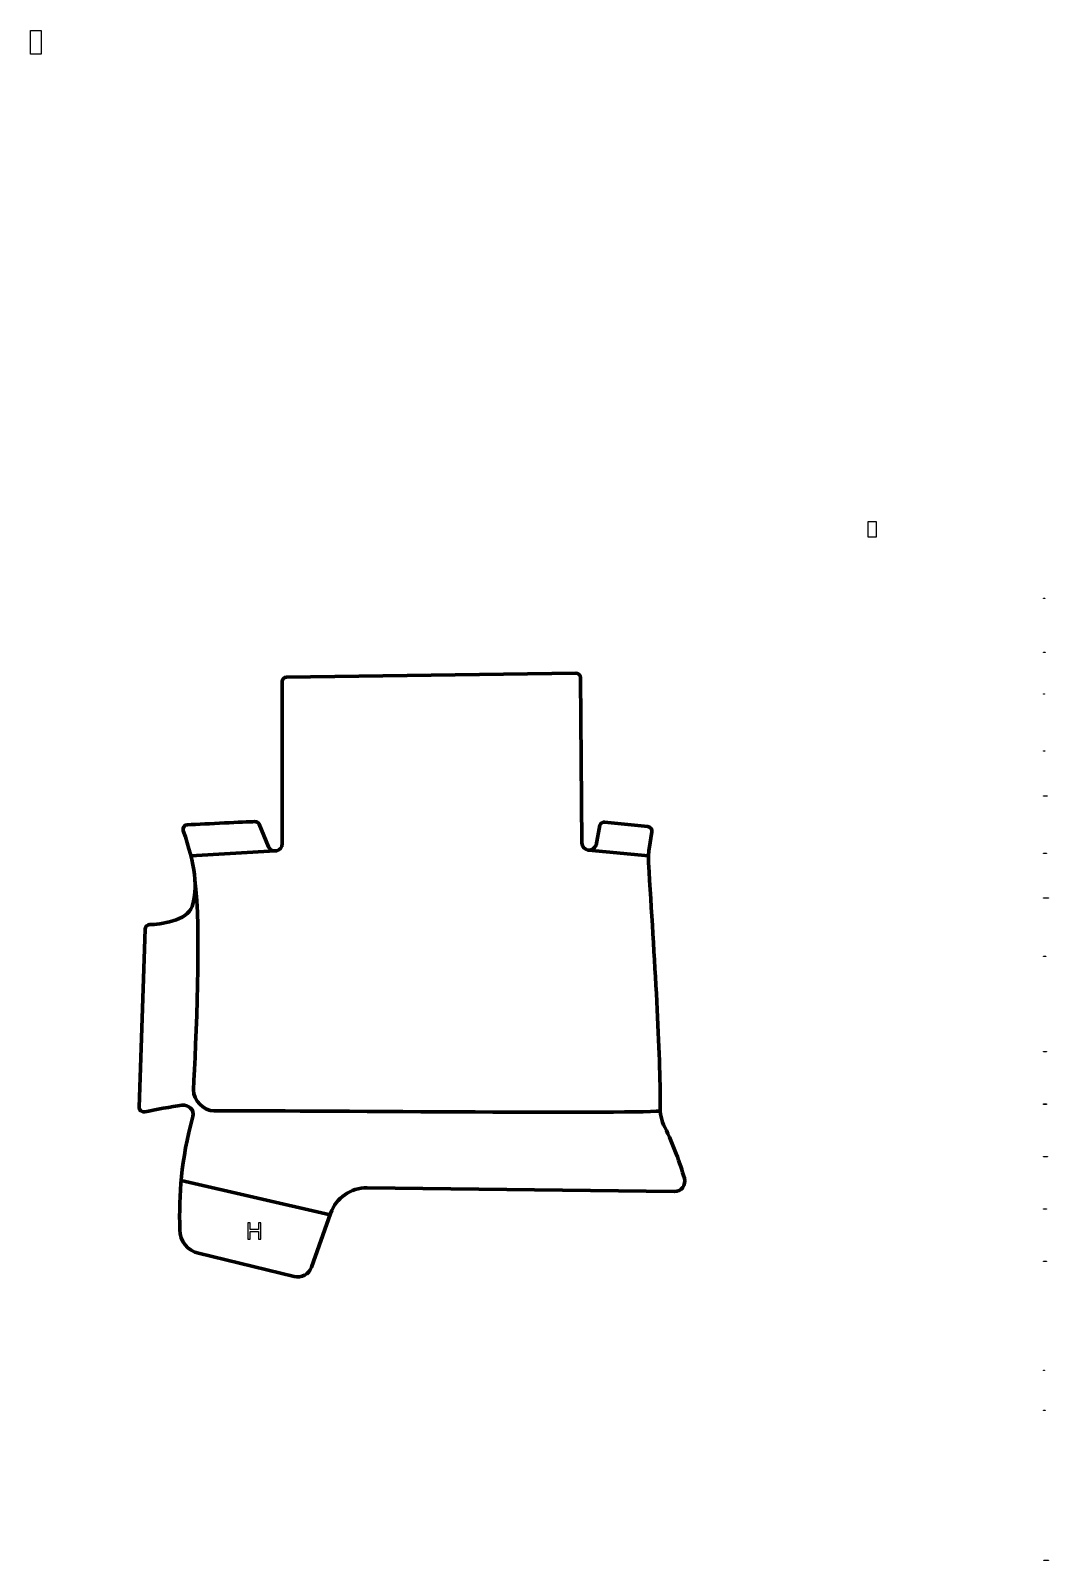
# Model space of a CAD drawing. Header units: millimetres. Extents: x -746 to 377, y -99 to 1588.
import ezdxf

# ---------------------------------------------------------------- set-up
doc = ezdxf.new("R2010")
doc.units = ezdxf.units.MM
doc.header["$MEASUREMENT"] = 0
doc.header["$XCLIPFRAME"] = 0
doc.layers.add('layer 1', color=7, linetype='Continuous', plot=False)
doc.layers.add('layer 2', color=7, linetype='Continuous')
doc.layers.add('layer 3', color=7, linetype='Continuous')
picture_1 = doc.add_image_def('image1.png', size_in_pixel=(45983, 89630))
picture_2 = doc.add_image_def('image2.png', size_in_pixel=(16160, 2324))
picture_3 = doc.add_image_def('image3.png', size_in_pixel=(15853, 2324))
picture_4 = doc.add_image_def('image4.png', size_in_pixel=(21947, 2324))
picture_5 = doc.add_image_def('image5.png', size_in_pixel=(16400, 2354))
picture_6 = doc.add_image_def('image6.png', size_in_pixel=(16659, 2354))
picture_7 = doc.add_image_def('image7.png', size_in_pixel=(11915, 1719))
picture_8 = doc.add_image_def('image8.png', size_in_pixel=(27768, 2395))
picture_9 = doc.add_image_def('image9.png', size_in_pixel=(16157, 1851))
picture_10 = doc.add_image_def('image10.png', size_in_pixel=(21444, 2382))
picture_11 = doc.add_image_def('image11.png', size_in_pixel=(7948, 1879))
picture_12 = doc.add_image_def('image12.png', size_in_pixel=(5230, 2367))
picture_13 = doc.add_image_def('image13.png', size_in_pixel=(9087, 1374))
picture_14 = doc.add_image_def('image14.png', size_in_pixel=(6372, 1851))
picture_15 = doc.add_image_def('image15.png', size_in_pixel=(5551, 1374))
picture_16 = doc.add_image_def('image16.png', size_in_pixel=(10464, 1889))
picture_17 = doc.add_image_def('image17.png', size_in_pixel=(26991, 2311))
picture_18 = doc.add_image_def('image18.png', size_in_pixel=(60864, 135253))

msp = doc.modelspace()

# ---------------------------------------------------------------- linework, layer by layer
at = {"layer": 'layer 1', "color": 142}
msp.add_open_spline([(-505.9, 255), (-505.9, 255), (-505.9, 273.2), (-505.9, 273.2), (-505.9, 273.2), (-503.5, 273.2), (-503.5, 273.2), (-503.5, 273.2), (-503.5, 265.7), (-503.5, 265.7), (-503.5, 265.7), (-494.1, 265.7), (-494.1, 265.7), (-494.1, 265.7), (-494.1, 273.2), (-494.1, 273.2), (-494.1, 273.2), (-491.7, 273.2), (-491.7, 273.2), (-491.7, 273.2), (-491.7, 255), (-491.7, 255), (-491.7, 255), (-494.1, 255), (-494.1, 255), (-494.1, 255), (-494.1, 263.6), (-494.1, 263.6), (-494.1, 263.6), (-503.5, 263.6), (-503.5, 263.6), (-503.5, 263.6), (-503.5, 255), (-503.5, 255), (-503.5, 255), (-505.9, 255), (-505.9, 255)], degree=3, knots=[0, 0, 0, 0, 0.083333, 0.083333, 0.083333, 0.166667, 0.166667, 0.166667, 0.25, 0.25, 0.25, 0.333333, 0.333333, 0.333333, 0.416667, 0.416667, 0.416667, 0.5, 0.5, 0.5, 0.583333, 0.583333, 0.583333, 0.666667, 0.666667, 0.666667, 0.75, 0.75, 0.75, 0.833333, 0.833333, 0.833333, 0.916667, 0.916667, 0.916667, 1, 1, 1, 1], dxfattribs=at)
at = {"layer": 'layer 2', "color": 12, "lineweight": 200}
msp.add_open_spline([(-625.8, 400.5), (-625.8, 400.5), (-619.3, 597.1), (-619.3, 597.1), (-619.2, 599.8), (-617.1, 601.9), (-614.5, 602), (-602.9, 602.5), (-573.2, 605.6), (-567.5, 622.2), (-560.7, 641.8), (-564.5, 668.5), (-577.2, 705.6), (-578.3, 708.8), (-576.1, 712.1), (-572.7, 712.2), (-550.8, 713.3), (-510.5, 715.2), (-498.5, 715.7), (-496.4, 715.8), (-494.4, 714.6), (-493.6, 712.7), (-493.6, 712.7), (-483.1, 687.7), (-483.1, 687.7), (-479.2, 680.2), (-467.9, 683), (-468, 691.4), (-468, 691.4), (-468.3, 870.1), (-468.3, 870.1), (-468.3, 872.8), (-466.1, 875), (-463.3, 875.1), (-463.3, 875.1), (-144.2, 879.3), (-144.2, 879.3), (-141.4, 879.4), (-139.2, 877.1), (-139.1, 874.4), (-139.1, 874.4), (-137.6, 692.1), (-137.6, 692.1), (-137.5, 683.1), (-124.9, 681.1), (-122, 689.7), (-122, 689.7), (-117.7, 711.7), (-117.7, 711.7), (-117, 713.9), (-114.8, 715.3), (-112.5, 715.1), (-112.5, 715.1), (-64.8, 710.1), (-64.8, 710.1), (-61.9, 709.8), (-59.9, 707.1), (-60.3, 704.3), (-60.3, 704.3), (-63.3, 685.7), (-63.3, 685.7), (-64.2, 680.6), (-64.4, 675.4), (-64.1, 670.2), (-57.6, 565.6), (-50.4, 456.1), (-51.4, 402), (-51.6, 393.8), (-49.8, 385.8), (-46.2, 378.5), (-36.5, 358.8), (-29.4, 339), (-24.5, 322.2), (-22.4, 314.8), (-27.9, 307.5), (-35.6, 307.6), (-35.6, 307.6), (-374.4, 311.7), (-374.4, 311.7), (-392.5, 311.8), (-408.7, 300.5), (-414.8, 283.5), (-414.8, 283.5), (-435.9, 224), (-435.9, 224), (-438.7, 216.3), (-446.9, 211.8), (-454.8, 213.8), (-454.8, 213.8), (-560.3, 239.4), (-560.3, 239.4), (-572.3, 242.3), (-580.9, 252.9), (-581.1, 265.3), (-581.9, 304.9), (-580, 341.3), (-566.6, 390.4), (-564.6, 397.8), (-571.2, 403.6), (-578.9, 402.7), (-589.4, 401.3), (-609.5, 397.8), (-619.5, 395.5), (-622.8, 394.8), (-626, 397.1), (-625.8, 400.5)], degree=3, knots=[0, 0, 0, 0, 0.028571, 0.028571, 0.028571, 0.057143, 0.057143, 0.057143, 0.085714, 0.085714, 0.085714, 0.114286, 0.114286, 0.114286, 0.142857, 0.142857, 0.142857, 0.171429, 0.171429, 0.171429, 0.2, 0.2, 0.2, 0.228571, 0.228571, 0.228571, 0.257143, 0.257143, 0.257143, 0.285714, 0.285714, 0.285714, 0.314286, 0.314286, 0.314286, 0.342857, 0.342857, 0.342857, 0.371429, 0.371429, 0.371429, 0.4, 0.4, 0.4, 0.428571, 0.428571, 0.428571, 0.457143, 0.457143, 0.457143, 0.485714, 0.485714, 0.485714, 0.514286, 0.514286, 0.514286, 0.542857, 0.542857, 0.542857, 0.571429, 0.571429, 0.571429, 0.6, 0.6, 0.6, 0.628571, 0.628571, 0.628571, 0.657143, 0.657143, 0.657143, 0.685714, 0.685714, 0.685714, 0.714286, 0.714286, 0.714286, 0.742857, 0.742857, 0.742857, 0.771429, 0.771429, 0.771429, 0.8, 0.8, 0.8, 0.828571, 0.828571, 0.828571, 0.857143, 0.857143, 0.857143, 0.885714, 0.885714, 0.885714, 0.914286, 0.914286, 0.914286, 0.942857, 0.942857, 0.942857, 0.971429, 0.971429, 0.971429, 1, 1, 1, 1], dxfattribs=at)
at = {"layer": 'layer 3', "color": 142, "lineweight": 200}
for points in [[(-475.9, 683.3), (-475.9, 683.3), (-568.9, 678), (-568.9, 678)], [(-130.4, 684.2), (-130.4, 684.2), (-64.1, 678), (-64.1, 678)], [(-579.6, 319.9), (-579.6, 319.9), (-415.3, 281.9), (-415.3, 281.9)]]:
    msp.add_open_spline(points, degree=3, dxfattribs=at)
msp.add_open_spline([(-564.4, 650.9), (-557.3, 601.3), (-563.3, 470.4), (-566, 419.6), (-566.5, 408.4), (-554.7, 396.5), (-543.4, 396.6), (-445.6, 397.1), (-90.1, 393.1), (-51.2, 396.4)], degree=3, knots=[0, 0, 0, 0, 0.333333, 0.333333, 0.333333, 0.666667, 0.666667, 0.666667, 1, 1, 1, 1], dxfattribs=at)

# ---------------------------------------------------------------- pictures from other files: only their frames are drawn
at = {"layer": 'layer 1'}
image = msp.add_image(picture_18, insert=(-735.4, -294.3), size_in_units=(845.3, 1878.5), dxfattribs=at)
image.set_boundary_path([(-735, -294), (110, 1584)])
image = msp.add_image(picture_1, insert=(175.6, -200.9), size_in_units=(638.7, 1244.9), dxfattribs=at)
image.set_boundary_path([(176, -201), (814, 1044)])
image = msp.add_image(picture_14, insert=(366.6, 949.8), size_in_units=(88.5, 25.7), dxfattribs=at)
image.set_boundary_path([(367, 950), (455, 976)])
image = msp.add_image(picture_13, insert=(366.6, 895.8), size_in_units=(126.2, 19.1), dxfattribs=at)
image.set_boundary_path([(367, 896), (493, 915)])
image = msp.add_image(picture_12, insert=(366.5, 835.3), size_in_units=(72.6, 32.9), dxfattribs=at)
image.set_boundary_path([(367, 835), (439, 868)])
image = msp.add_image(picture_11, insert=(366.6, 778.3), size_in_units=(110.4, 26.1), dxfattribs=at)
image.set_boundary_path([(367, 778), (477, 804)])
image = msp.add_image(picture_10, insert=(366.6, 721), size_in_units=(297.8, 33.1), dxfattribs=at)
image.set_boundary_path([(367, 721), (664, 754)])
image = msp.add_image(picture_9, insert=(366.6, 664.3), size_in_units=(224.4, 25.7), dxfattribs=at)
image.set_boundary_path([(367, 664), (591, 690)])
image = msp.add_image(picture_8, insert=(366.5, 606.7), size_in_units=(385.7, 33.3), dxfattribs=at)
image.set_boundary_path([(367, 607), (752, 640)])
image = msp.add_image(picture_7, insert=(366.6, 551), size_in_units=(165.5, 23.9), dxfattribs=at)
image.set_boundary_path([(367, 551), (532, 575)])
image = msp.add_image(picture_2, insert=(366.6, 435.8), size_in_units=(224.4, 32.3), dxfattribs=at)
image.set_boundary_path([(367, 436), (591, 468)])
image = msp.add_image(picture_3, insert=(366.6, 377.1), size_in_units=(220.2, 32.3), dxfattribs=at)
image.set_boundary_path([(367, 377), (587, 410)])
image = msp.add_image(picture_4, insert=(366.6, 318.4), size_in_units=(304.8, 32.3), dxfattribs=at)
image.set_boundary_path([(367, 318), (671, 350)])
image = msp.add_image(picture_5, insert=(366.6, 259.5), size_in_units=(227.8, 32.7), dxfattribs=at)
image.set_boundary_path([(367, 260), (594, 292)])
image = msp.add_image(picture_6, insert=(366.6, 200.8), size_in_units=(231.4, 32.7), dxfattribs=at)
image.set_boundary_path([(367, 201), (598, 234)])
image = msp.add_image(picture_15, insert=(366.5, 92.6), size_in_units=(77.1, 19.1), dxfattribs=at)
image.set_boundary_path([(367, 93), (444, 112)])
image = msp.add_image(picture_16, insert=(366.5, 40.7), size_in_units=(145.3, 26.2), dxfattribs=at)
image.set_boundary_path([(367, 41), (512, 67)])
image = msp.add_image(picture_17, insert=(366.7, -132.9), size_in_units=(374.9, 32.1), dxfattribs=at)
image.set_boundary_path([(367, -133), (742, -101)])

doc.saveas('drawing.dxf')
